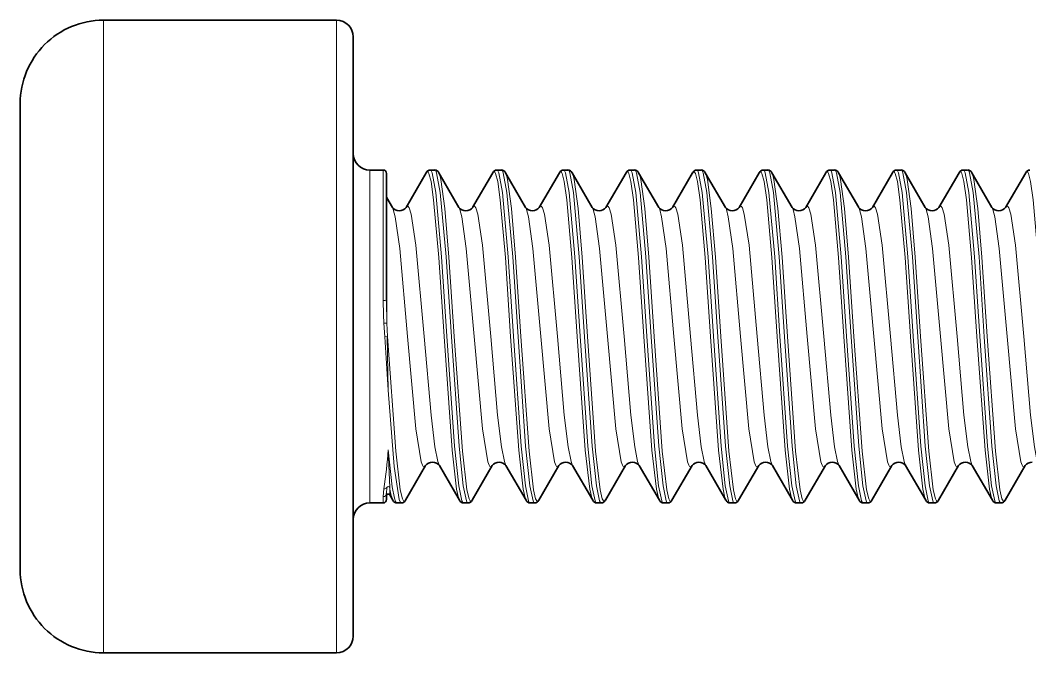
# Model space of a CAD drawing. Extents: x 386 to 1090, y 188 to 736.
# Drawn here: x 543.81 to 549.87, y 628.41 to 632.21 of the extents above; entities that cross this region are included whole.
import ezdxf

# ---------------------------------------------------------------- set-up
doc = ezdxf.new("R2010")
doc.units = 0

msp = doc.modelspace()

# ---------------------------------------------------------------- linework, layer by layer
at = {"color": 7, "lineweight": 13, "ltscale": 0.024727}
for p, q in [((544.3114, 632.2087), (544.3114, 631.2197)), ((545.7114, 632.2087), (545.7114, 631.2197))]:
    msp.add_line(p, q, dxfattribs=at)
at = {"color": 7, "lineweight": 35, "ltscale": 0.035001}
for p, q in [((545.7114, 632.2087), (544.3114, 632.2087)), ((545.7114, 628.4088), (544.3114, 628.4088))]:
    msp.add_line(p, q, dxfattribs=at)
at = {"color": 7, "lineweight": 35, "ltscale": 0.023425}
msp.add_line((545.8114, 632.1088), (545.8114, 631.1718), dxfattribs=at)
at = {"color": 7, "lineweight": 35, "ltscale": 0.018219}
msp.add_line((543.8114, 631.7087), (543.8114, 630.98), dxfattribs=at)
at = {"color": 7, "lineweight": 13, "ltscale": 0.013014}
for p, q in [((545.9114, 631.3088), (545.9114, 630.7882)), ((545.9914, 631.3088), (545.9914, 630.7882))]:
    msp.add_line(p, q, dxfattribs=at)
at = {"color": 7, "lineweight": 35, "ltscale": 0.001999}
for p, q in [((545.9914, 631.3088), (545.9114, 631.3088)), ((545.9914, 629.3088), (545.9114, 629.3088))]:
    msp.add_line(p, q, dxfattribs=at)
at = {"color": 7, "lineweight": 35, "ltscale": 0.012755}
msp.add_line((546.0114, 631.2888), (546.0114, 630.7786), dxfattribs=at)
at = {"color": 7, "lineweight": 35, "ltscale": 0.006019}
for p, q in [((546.2493, 631.2927), (546.1282, 631.0846)), ((546.725, 631.2927), (546.8461, 631.0846)), ((547.0493, 631.2927), (546.9282, 631.0846)), ((547.4493, 631.2927), (547.3282, 631.0846)), ((548.2493, 631.2927), (548.1282, 631.0846)), ((548.725, 631.2927), (548.8461, 631.0846)), ((549.0493, 631.2927), (548.9282, 631.0846)), ((549.4493, 631.2927), (549.3282, 631.0846)), ((546.4493, 629.3248), (546.3282, 629.5329)), ((547.2493, 629.3248), (547.1282, 629.5329)), ((547.725, 629.3248), (547.8461, 629.5329)), ((548.0493, 629.3248), (547.9282, 629.5329)), ((548.4493, 629.3248), (548.3282, 629.5329)), ((549.2493, 629.3248), (549.1282, 629.5329)), ((549.725, 629.3248), (549.8461, 629.5329))]:
    msp.add_line(p, q, dxfattribs=at)
at = {"color": 7, "lineweight": 35, "ltscale": 0.000669861}
for p, q in [((546.3005, 631.3088), (546.2737, 631.3088)), ((547.5005, 631.3088), (547.4738, 631.3088)), ((548.3005, 631.3088), (548.2737, 631.3088)), ((549.5005, 631.3088), (549.4738, 631.3088)), ((546.5005, 629.3088), (546.4738, 629.3088)), ((547.3005, 629.3088), (547.2737, 629.3088)), ((548.5005, 629.3088), (548.4738, 629.3088)), ((549.3005, 629.3088), (549.2737, 629.3088))]:
    msp.add_line(p, q, dxfattribs=at)
at = {"color": 7, "lineweight": 35, "ltscale": 0.006018}
for p, q in [((546.325, 631.2927), (546.446, 631.0846)), ((546.6493, 631.2927), (546.5283, 631.0846)), ((547.125, 631.2927), (547.246, 631.0846)), ((547.525, 631.2927), (547.6461, 631.0846)), ((547.8493, 631.2927), (547.7283, 631.0846)), ((547.925, 631.2927), (548.046, 631.0846)), ((548.325, 631.2927), (548.446, 631.0846)), ((548.6493, 631.2927), (548.5283, 631.0846)), ((549.125, 631.2927), (549.246, 631.0846)), ((549.525, 631.2927), (549.6461, 631.0846)), ((549.8493, 631.2927), (549.7283, 631.0846)), ((546.125, 629.3248), (546.246, 629.5329)), ((546.525, 629.3248), (546.6461, 629.5329)), ((546.8493, 629.3248), (546.7283, 629.5329)), ((546.925, 629.3248), (547.046, 629.5329)), ((547.325, 629.3248), (547.446, 629.5329)), ((547.6493, 629.3248), (547.5283, 629.5329)), ((548.125, 629.3248), (548.246, 629.5329)), ((548.525, 629.3248), (548.6461, 629.5329)), ((548.8493, 629.3248), (548.7283, 629.5329)), ((548.925, 629.3248), (549.046, 629.5329)), ((549.325, 629.3248), (549.446, 629.5329)), ((549.6493, 629.3248), (549.5283, 629.5329))]:
    msp.add_line(p, q, dxfattribs=at)
at = {"color": 7, "lineweight": 35, "ltscale": 0.000671387}
for p, q in [((546.7006, 631.3088), (546.6737, 631.3088)), ((547.1006, 631.3088), (547.0737, 631.3088)), ((547.9006, 631.3088), (547.8737, 631.3088)), ((548.7006, 631.3088), (548.6737, 631.3088)), ((549.1006, 631.3088), (549.0737, 631.3088)), ((546.1006, 629.3088), (546.0737, 629.3088)), ((546.9006, 629.3088), (546.8737, 629.3088)), ((547.7006, 629.3088), (547.6737, 629.3088)), ((548.1006, 629.3088), (548.0737, 629.3088)), ((548.9006, 629.3088), (548.8737, 629.3088)), ((549.7006, 629.3088), (549.6737, 629.3088))]:
    msp.add_line(p, q, dxfattribs=at)
at = {"color": 7, "lineweight": 13, "ltscale": 0.070273}
for p, q in [((544.3114, 631.2197), (544.3114, 628.4088)), ((545.7114, 631.2197), (545.7114, 628.4088))]:
    msp.add_line(p, q, dxfattribs=at)
at = {"color": 7, "lineweight": 35, "ltscale": 0.066574}
msp.add_line((545.8114, 631.1718), (545.8114, 628.5088), dxfattribs=at)
at = {"color": 7, "lineweight": 35, "ltscale": 0.000129547}
msp.add_line((546.0128, 631.1417), (546.0114, 631.1467), dxfattribs=at)
at = {"color": 7, "lineweight": 13, "ltscale": 0.018819}
msp.add_line((546.0128, 631.1417), (546.0128, 630.389), dxfattribs=at)
at = {"color": 7, "lineweight": 35, "ltscale": 0.001653}
msp.add_line((546.0128, 631.1417), (546.0461, 631.0846), dxfattribs=at)
at = {"color": 7, "lineweight": 35, "ltscale": 0.051781}
msp.add_line((543.8114, 630.98), (543.8114, 628.9088), dxfattribs=at)
at = {"color": 7, "lineweight": 13, "ltscale": 0.036986}
msp.add_line((545.9114, 630.7882), (545.9114, 629.3088), dxfattribs=at)
at = {"color": 7, "lineweight": 13, "ltscale": 0.00659}
msp.add_line((545.9914, 630.7882), (545.9914, 630.5246), dxfattribs=at)
at = {"color": 7, "lineweight": 13, "ltscale": 0.011983}
for p, q in [((546.3737, 630.3099), (546.3419, 630.7882)), ((546.7737, 630.3099), (546.7419, 630.7882)), ((547.1736, 630.3099), (547.1419, 630.7882)), ((547.5737, 630.3099), (547.5419, 630.7882)), ((547.9736, 630.3099), (547.9419, 630.7882)), ((548.3737, 630.3099), (548.3419, 630.7882)), ((548.7737, 630.3099), (548.7419, 630.7882)), ((549.1736, 630.3099), (549.1419, 630.7882)), ((549.5737, 630.3099), (549.5419, 630.7882))]:
    msp.add_line(p, q, dxfattribs=at)
at = {"color": 7, "lineweight": 13, "ltscale": 0.012041}
for p, q in [((546.3687, 630.7882), (546.4006, 630.3076)), ((546.7687, 630.7882), (546.8007, 630.3076)), ((547.1688, 630.7882), (547.2006, 630.3076)), ((547.5687, 630.7882), (547.6006, 630.3076)), ((547.9688, 630.7882), (548.0006, 630.3076)), ((548.3687, 630.7882), (548.4006, 630.3076)), ((548.7687, 630.7882), (548.8007, 630.3076)), ((549.1688, 630.7882), (549.2006, 630.3076)), ((549.5687, 630.7882), (549.6006, 630.3076))]:
    msp.add_line(p, q, dxfattribs=at)
at = {"color": 7, "lineweight": 13, "ltscale": 0.011916}
for p, q in [((546.386, 630.7844), (546.418, 630.3088)), ((546.786, 630.7844), (546.8179, 630.3088)), ((547.186, 630.7844), (547.218, 630.3088)), ((547.5861, 630.7844), (547.6179, 630.3088)), ((547.986, 630.7844), (548.0179, 630.3088)), ((548.386, 630.7844), (548.418, 630.3088)), ((548.786, 630.7844), (548.8179, 630.3088)), ((549.186, 630.7844), (549.218, 630.3088)), ((549.5861, 630.7844), (549.6179, 630.3088))]:
    msp.add_line(p, q, dxfattribs=at)
at = {"color": 7, "lineweight": 35, "ltscale": 0.006458}
msp.add_line((546.0114, 630.7786), (546.0114, 630.5203), dxfattribs=at)
at = {"color": 7, "lineweight": 13, "ltscale": 0.011867}
for p, q in [((546.3564, 630.3088), (546.3246, 630.7824)), ((546.7563, 630.3088), (546.7246, 630.7824)), ((547.1564, 630.3088), (547.1246, 630.7824)), ((547.5564, 630.3088), (547.5246, 630.7824)), ((547.9564, 630.3088), (547.9246, 630.7824)), ((548.3564, 630.3088), (548.3246, 630.7824)), ((548.7563, 630.3088), (548.7246, 630.7824)), ((549.1564, 630.3088), (549.1246, 630.7824)), ((549.5564, 630.3088), (549.5246, 630.7824))]:
    msp.add_line(p, q, dxfattribs=at)
at = {"color": 7, "lineweight": 13, "ltscale": 0.003282}
msp.add_line((546.0128, 630.389), (546.0114, 630.5203), dxfattribs=at)
at = {"color": 7, "lineweight": 13, "ltscale": 0.000431891}
msp.add_line((546.0128, 630.389), (545.9955, 630.3887), dxfattribs=at)
at = {"color": 7, "lineweight": 13, "ltscale": 0.00203}
msp.add_line((546.0006, 630.3076), (545.9955, 630.3887), dxfattribs=at)
at = {"color": 7, "lineweight": 13, "ltscale": 0.002009}
msp.add_line((546.0128, 630.389), (546.0179, 630.3088), dxfattribs=at)
at = {"color": 7, "lineweight": 13, "ltscale": 0.000348652}
msp.add_line((546.0145, 630.3085), (546.0006, 630.3076), dxfattribs=at)
at = {"color": 7, "lineweight": 13, "ltscale": 0.008028}
msp.add_line((546.0214, 629.9872), (546.0006, 630.3076), dxfattribs=at)
at = {"color": 7, "lineweight": 13, "ltscale": 0.008036}
msp.add_line((546.0145, 630.3085), (546.0214, 629.9872), dxfattribs=at)
at = {"color": 7, "lineweight": 13, "ltscale": 0.00565}
msp.add_line((546.0214, 629.6279), (546.0301, 629.4021), dxfattribs=at)
at = {"color": 7, "lineweight": 13, "ltscale": 0.001169}
msp.add_line((545.9914, 629.3468), (545.9955, 629.3934), dxfattribs=at)
at = {"color": 7, "lineweight": 13, "ltscale": 0.000900894}
msp.add_line((546.0114, 629.3661), (546.0128, 629.4021), dxfattribs=at)
at = {"color": 7, "lineweight": 13, "ltscale": 0.001103}
msp.add_line((546.0301, 629.4021), (546.0301, 629.358), dxfattribs=at)
at = {"color": 7, "lineweight": 13, "ltscale": 0.000950623}
msp.add_line((545.9914, 629.3468), (545.9914, 629.3088), dxfattribs=at)
at = {"color": 7, "lineweight": 35, "ltscale": 0.000933838}
msp.add_line((546.0114, 629.3661), (546.0114, 629.3287), dxfattribs=at)
at = {"color": 7, "lineweight": 35, "ltscale": 0.000957875}
msp.add_line((546.0493, 629.3248), (546.0301, 629.358), dxfattribs=at)
at = {"color": 7, "lineweight": 13}
for points in [[(546.2493, 631.2927), (546.2537, 631.2979), (546.2559, 631.2987), (546.2574, 631.2986), (546.2591, 631.2979), (546.2613, 631.2958), (546.2656, 631.2883), (546.2784, 631.2397), (546.2941, 631.1299), (546.3246, 630.7824)], [(546.2737, 631.3088), (546.275, 631.3086), (546.2775, 631.307), (546.2801, 631.3038), (546.2852, 631.2927), (546.3073, 631.1733), (546.3419, 630.7882)], [(546.3005, 631.3088), (546.3018, 631.3086), (546.3044, 631.307), (546.3069, 631.3038), (546.312, 631.2927), (546.3341, 631.1733), (546.3687, 630.7882)], [(546.325, 631.2927), (546.3292, 631.2833), (546.3375, 631.2523), (546.3614, 631.0769), (546.386, 630.7844)], [(546.6493, 631.2927), (546.6537, 631.2979), (546.6558, 631.2987), (546.6575, 631.2986), (546.6591, 631.2979), (546.6613, 631.2958), (546.6656, 631.2883), (546.6785, 631.2397), (546.6941, 631.1299), (546.7246, 630.7824)], [(546.6737, 631.3088), (546.675, 631.3086), (546.6776, 631.307), (546.6801, 631.3038), (546.6852, 631.2927), (546.7073, 631.1733), (546.7419, 630.7882)], [(546.7006, 631.3088), (546.7018, 631.3086), (546.7044, 631.307), (546.7069, 631.3038), (546.712, 631.2927), (546.7341, 631.1733), (546.7687, 630.7882)], [(546.725, 631.2927), (546.7292, 631.2833), (546.7375, 631.2523), (546.7614, 631.0769), (546.786, 630.7844)], [(547.0493, 631.2927), (547.0536, 631.2979), (547.0558, 631.2987), (547.0575, 631.2986), (547.0591, 631.2979), (547.0613, 631.2958), (547.0656, 631.2883), (547.0784, 631.2397), (547.0941, 631.1299), (547.1246, 630.7824)], [(547.0737, 631.3088), (547.075, 631.3086), (547.0776, 631.307), (547.0801, 631.3038), (547.0851, 631.2927), (547.1072, 631.1733), (547.1419, 630.7882)], [(547.1006, 631.3088), (547.1019, 631.3086), (547.1044, 631.307), (547.1069, 631.3038), (547.112, 631.2927), (547.1341, 631.1733), (547.1688, 630.7882)], [(547.125, 631.2927), (547.1292, 631.2833), (547.1375, 631.2523), (547.1614, 631.0769), (547.186, 630.7844)], [(547.4493, 631.2927), (547.4537, 631.2979), (547.4558, 631.2987), (547.4575, 631.2986), (547.4591, 631.2979), (547.4613, 631.2958), (547.4656, 631.2883), (547.4785, 631.2397), (547.4941, 631.1299), (547.5246, 630.7824)], [(547.4738, 631.3088), (547.475, 631.3086), (547.4775, 631.307), (547.4801, 631.3038), (547.4852, 631.2927), (547.5073, 631.1733), (547.5419, 630.7882)], [(547.5005, 631.3088), (547.5018, 631.3086), (547.5044, 631.307), (547.507, 631.3038), (547.512, 631.2927), (547.5341, 631.1733), (547.5687, 630.7882)], [(547.525, 631.2927), (547.5292, 631.2833), (547.5375, 631.2523), (547.5614, 631.0769), (547.5861, 630.7844)], [(547.8493, 631.2927), (547.8536, 631.2979), (547.8558, 631.2987), (547.8575, 631.2986), (547.8591, 631.2979), (547.8613, 631.2958), (547.8656, 631.2883), (547.8785, 631.2397), (547.8941, 631.1299), (547.9246, 630.7824)], [(547.8737, 631.3088), (547.875, 631.3086), (547.8776, 631.307), (547.8801, 631.3038), (547.8851, 631.2927), (547.9072, 631.1733), (547.9419, 630.7882)], [(547.9006, 631.3088), (547.9019, 631.3086), (547.9044, 631.307), (547.9069, 631.3038), (547.912, 631.2927), (547.9341, 631.1733), (547.9688, 630.7882)], [(547.925, 631.2927), (547.9292, 631.2833), (547.9375, 631.2523), (547.9614, 631.0769), (547.986, 630.7844)], [(548.2493, 631.2927), (548.2537, 631.2979), (548.2559, 631.2987), (548.2574, 631.2986), (548.2591, 631.2979), (548.2613, 631.2958), (548.2656, 631.2883), (548.2784, 631.2397), (548.2941, 631.1299), (548.3246, 630.7824)], [(548.2737, 631.3088), (548.275, 631.3086), (548.2775, 631.307), (548.2801, 631.3038), (548.2852, 631.2927), (548.3073, 631.1733), (548.3419, 630.7882)], [(548.3005, 631.3088), (548.3018, 631.3086), (548.3044, 631.307), (548.3069, 631.3038), (548.312, 631.2927), (548.3341, 631.1733), (548.3687, 630.7882)], [(548.325, 631.2927), (548.3292, 631.2833), (548.3375, 631.2523), (548.3614, 631.0769), (548.386, 630.7844)], [(548.6493, 631.2927), (548.6537, 631.2979), (548.6558, 631.2987), (548.6575, 631.2986), (548.6591, 631.2979), (548.6613, 631.2958), (548.6656, 631.2883), (548.6785, 631.2397), (548.6941, 631.1299), (548.7246, 630.7824)], [(548.6737, 631.3088), (548.675, 631.3086), (548.6776, 631.307), (548.6801, 631.3038), (548.6852, 631.2927), (548.7073, 631.1733), (548.7419, 630.7882)], [(548.7006, 631.3088), (548.7018, 631.3086), (548.7044, 631.307), (548.7069, 631.3038), (548.712, 631.2927), (548.7341, 631.1733), (548.7687, 630.7882)], [(548.725, 631.2927), (548.7292, 631.2833), (548.7375, 631.2523), (548.7614, 631.0769), (548.786, 630.7844)], [(549.0493, 631.2927), (549.0536, 631.2979), (549.0558, 631.2987), (549.0575, 631.2986), (549.0591, 631.2979), (549.0613, 631.2958), (549.0656, 631.2883), (549.0784, 631.2397), (549.0941, 631.1299), (549.1246, 630.7824)], [(549.0737, 631.3088), (549.075, 631.3086), (549.0776, 631.307), (549.0801, 631.3038), (549.0851, 631.2927), (549.1072, 631.1733), (549.1419, 630.7882)], [(549.1006, 631.3088), (549.1019, 631.3086), (549.1044, 631.307), (549.1069, 631.3038), (549.112, 631.2927), (549.1341, 631.1733), (549.1688, 630.7882)], [(549.125, 631.2927), (549.1292, 631.2833), (549.1375, 631.2523), (549.1614, 631.0769), (549.186, 630.7844)], [(549.4493, 631.2927), (549.4537, 631.2979), (549.4558, 631.2987), (549.4575, 631.2986), (549.4591, 631.2979), (549.4613, 631.2958), (549.4656, 631.2883), (549.4785, 631.2397), (549.4941, 631.1299), (549.5246, 630.7824)], [(549.4738, 631.3088), (549.475, 631.3086), (549.4775, 631.307), (549.4801, 631.3038), (549.4852, 631.2927), (549.5073, 631.1733), (549.5419, 630.7882)], [(549.5005, 631.3088), (549.5018, 631.3086), (549.5044, 631.307), (549.507, 631.3038), (549.512, 631.2927), (549.5341, 631.1733), (549.5687, 630.7882)], [(549.525, 631.2927), (549.5292, 631.2833), (549.5375, 631.2523), (549.5614, 631.0769), (549.5861, 630.7844)], [(549.8493, 631.2927), (549.8536, 631.2979), (549.8558, 631.2987), (549.8575, 631.2986), (549.8591, 631.2979), (549.8613, 631.2958), (549.8656, 631.2883), (549.8785, 631.2397), (549.8941, 631.1299), (549.9246, 630.7824)], [(546.2372, 630.3088), (546.1878, 630.8572), (546.1595, 631.0445), (546.1476, 631.0817), (546.1416, 631.0903), (546.1385, 631.092), (546.1355, 631.092), (546.1324, 631.0901), (546.1282, 631.0846)], [(546.6371, 630.3088), (546.5878, 630.8572), (546.5595, 631.0445), (546.5476, 631.0817), (546.5416, 631.0903), (546.5386, 631.092), (546.5355, 631.092), (546.5325, 631.0901), (546.5283, 631.0846)], [(547.0372, 630.3088), (546.9878, 630.8572), (546.9595, 631.0445), (546.9476, 631.0817), (546.9416, 631.0903), (546.9385, 631.092), (546.9355, 631.092), (546.9324, 631.0901), (546.9282, 631.0846)], [(547.4371, 630.3088), (547.3878, 630.8572), (547.3595, 631.0445), (547.3477, 631.0817), (547.3416, 631.0903), (547.3386, 631.092), (547.3355, 631.092), (547.3325, 631.0901), (547.3282, 631.0846)], [(547.8372, 630.3088), (547.7878, 630.8572), (547.7595, 631.0445), (547.7476, 631.0817), (547.7416, 631.0903), (547.7385, 631.092), (547.7355, 631.092), (547.7324, 631.0901), (547.7283, 631.0846)], [(548.2372, 630.3088), (548.1878, 630.8572), (548.1595, 631.0445), (548.1476, 631.0817), (548.1416, 631.0903), (548.1385, 631.092), (548.1355, 631.092), (548.1324, 631.0901), (548.1282, 631.0846)], [(548.6371, 630.3088), (548.5878, 630.8572), (548.5595, 631.0445), (548.5476, 631.0817), (548.5416, 631.0903), (548.5386, 631.092), (548.5355, 631.092), (548.5325, 631.0901), (548.5283, 631.0846)], [(549.0372, 630.3088), (548.9878, 630.8572), (548.9595, 631.0445), (548.9476, 631.0817), (548.9416, 631.0903), (548.9385, 631.092), (548.9355, 631.092), (548.9324, 631.0901), (548.9282, 631.0846)], [(549.4371, 630.3088), (549.3878, 630.8572), (549.3595, 631.0445), (549.3477, 631.0817), (549.3416, 631.0903), (549.3386, 631.092), (549.3355, 631.092), (549.3325, 631.0901), (549.3282, 631.0846)], [(549.8372, 630.3088), (549.7878, 630.8572), (549.7595, 631.0445), (549.7476, 631.0817), (549.7416, 631.0903), (549.7385, 631.092), (549.7355, 631.092), (549.7324, 631.0901), (549.7283, 631.0846)], [(546.1371, 630.3088), (546.09, 630.8375), (546.0632, 631.0278), (546.0519, 631.0715), (546.0461, 631.0846)], [(546.5372, 630.3088), (546.49, 630.8375), (546.4631, 631.0278), (546.4518, 631.0715), (546.446, 631.0846)], [(546.9371, 630.3088), (546.89, 630.8375), (546.8632, 631.0278), (546.8519, 631.0715), (546.8461, 631.0846)], [(547.3372, 630.3088), (547.29, 630.8375), (547.2632, 631.0278), (547.2518, 631.0715), (547.246, 631.0846)], [(547.7372, 630.3088), (547.69, 630.8375), (547.6631, 631.0278), (547.6519, 631.0715), (547.6461, 631.0846)], [(548.1371, 630.3088), (548.09, 630.8375), (548.0632, 631.0278), (548.0519, 631.0715), (548.046, 631.0846)], [(548.5372, 630.3088), (548.49, 630.8375), (548.4631, 631.0278), (548.4518, 631.0715), (548.446, 631.0846)], [(548.9371, 630.3088), (548.89, 630.8375), (548.8632, 631.0278), (548.8519, 631.0715), (548.8461, 631.0846)], [(549.3372, 630.3088), (549.29, 630.8375), (549.2632, 631.0278), (549.2518, 631.0715), (549.246, 631.0846)], [(549.7372, 630.3088), (549.69, 630.8375), (549.6631, 631.0278), (549.6519, 631.0715), (549.6461, 631.0846)], [(546.0179, 630.3088), (546.0669, 629.6207), (546.0939, 629.3884), (546.1066, 629.3344), (546.1131, 629.3217), (546.1163, 629.3191), (546.1196, 629.3191), (546.1228, 629.3217), (546.125, 629.3248)], [(546.246, 629.5329), (546.2421, 629.5276), (546.2401, 629.5261), (546.2371, 629.5253), (546.2351, 629.5257), (546.2311, 629.5288), (546.2272, 629.5349), (546.2194, 629.5557), (546.1873, 629.7542), (546.1371, 630.3088)], [(546.3282, 629.5329), (546.319, 629.5571), (546.3012, 629.6468), (546.2783, 629.8366), (546.2372, 630.3088)], [(546.3564, 630.3088), (546.4048, 629.6259), (546.4316, 629.3927), (546.4434, 629.3394), (546.4493, 629.3248)], [(546.3737, 630.3099), (546.4194, 629.6509), (546.4446, 629.4116), (546.4639, 629.3207), (546.4683, 629.3125), (546.4705, 629.3101), (546.4727, 629.3089), (546.4738, 629.3088)], [(546.4006, 630.3076), (546.4464, 629.65), (546.4715, 629.4113), (546.4907, 629.3207), (546.4951, 629.3125), (546.4973, 629.3101), (546.4995, 629.3089), (546.5005, 629.3088)], [(546.418, 630.3088), (546.4669, 629.6207), (546.4939, 629.3884), (546.5067, 629.3344), (546.5131, 629.3217), (546.5163, 629.3191), (546.5195, 629.3191), (546.5228, 629.3217), (546.525, 629.3248)], [(546.6461, 629.5329), (546.6421, 629.5276), (546.6401, 629.5261), (546.6371, 629.5253), (546.6351, 629.5257), (546.6311, 629.5288), (546.6272, 629.5349), (546.6193, 629.5557), (546.5872, 629.7542), (546.5372, 630.3088)], [(546.7283, 629.5329), (546.7189, 629.5571), (546.7012, 629.6468), (546.6783, 629.8366), (546.6371, 630.3088)], [(546.7563, 630.3088), (546.8048, 629.6259), (546.8316, 629.3927), (546.8433, 629.3394), (546.8493, 629.3248)], [(546.7737, 630.3099), (546.8195, 629.6509), (546.8446, 629.4116), (546.8639, 629.3207), (546.8682, 629.3125), (546.8704, 629.3101), (546.8726, 629.3089), (546.8737, 629.3088)], [(546.8007, 630.3076), (546.8464, 629.65), (546.8715, 629.4113), (546.8907, 629.3207), (546.8951, 629.3125), (546.8973, 629.3101), (546.8995, 629.3089), (546.9006, 629.3088)], [(546.8179, 630.3088), (546.8669, 629.6207), (546.8939, 629.3884), (546.9066, 629.3344), (546.9131, 629.3217), (546.9163, 629.3191), (546.9196, 629.3191), (546.9228, 629.3217), (546.925, 629.3248)], [(547.046, 629.5329), (547.0421, 629.5276), (547.0401, 629.5261), (547.0371, 629.5253), (547.0351, 629.5257), (547.0311, 629.5288), (547.0272, 629.5349), (547.0193, 629.5557), (546.9872, 629.7542), (546.9371, 630.3088)], [(547.1282, 629.5329), (547.119, 629.5571), (547.1012, 629.6468), (547.0783, 629.8366), (547.0372, 630.3088)], [(547.1564, 630.3088), (547.2048, 629.6259), (547.2316, 629.3927), (547.2433, 629.3394), (547.2493, 629.3248)], [(547.1736, 630.3099), (547.2195, 629.6509), (547.2446, 629.4116), (547.2639, 629.3207), (547.2682, 629.3125), (547.2704, 629.3101), (547.2726, 629.3089), (547.2737, 629.3088)], [(547.2006, 630.3076), (547.2463, 629.65), (547.2715, 629.4113), (547.2907, 629.3207), (547.2951, 629.3125), (547.2973, 629.3101), (547.2994, 629.3089), (547.3005, 629.3088)], [(547.218, 630.3088), (547.2668, 629.6207), (547.2939, 629.3884), (547.3066, 629.3344), (547.3131, 629.3217), (547.3163, 629.3191), (547.3196, 629.3191), (547.3228, 629.3217), (547.325, 629.3248)], [(547.446, 629.5329), (547.4421, 629.5276), (547.4401, 629.5261), (547.4371, 629.5253), (547.4351, 629.5257), (547.4312, 629.5288), (547.4272, 629.5349), (547.4193, 629.5557), (547.3872, 629.7542), (547.3372, 630.3088)], [(547.5283, 629.5329), (547.5189, 629.5571), (547.5012, 629.6468), (547.4783, 629.8366), (547.4371, 630.3088)], [(547.5564, 630.3088), (547.6049, 629.6259), (547.6316, 629.3927), (547.6434, 629.3394), (547.6493, 629.3248)], [(547.5737, 630.3099), (547.6194, 629.6509), (547.6446, 629.4116), (547.6639, 629.3207), (547.6682, 629.3125), (547.6704, 629.3101), (547.6726, 629.3089), (547.6737, 629.3088)], [(547.6006, 630.3076), (547.6464, 629.65), (547.6715, 629.4113), (547.6907, 629.3207), (547.6951, 629.3125), (547.6973, 629.3101), (547.6995, 629.3089), (547.7006, 629.3088)], [(547.6179, 630.3088), (547.6669, 629.6207), (547.6939, 629.3884), (547.7066, 629.3344), (547.7131, 629.3217), (547.7163, 629.3191), (547.7195, 629.3191), (547.7228, 629.3217), (547.725, 629.3248)], [(547.8461, 629.5329), (547.8421, 629.5276), (547.8401, 629.5261), (547.8371, 629.5253), (547.8351, 629.5257), (547.8311, 629.5288), (547.8271, 629.5349), (547.8193, 629.5557), (547.7872, 629.7542), (547.7372, 630.3088)], [(547.9282, 629.5329), (547.9189, 629.5571), (547.9012, 629.6468), (547.8784, 629.8366), (547.8372, 630.3088)], [(547.9564, 630.3088), (548.0048, 629.6259), (548.0316, 629.3927), (548.0433, 629.3394), (548.0493, 629.3248)], [(547.9736, 630.3099), (548.0195, 629.6509), (548.0446, 629.4116), (548.0638, 629.3207), (548.0682, 629.3125), (548.0704, 629.3101), (548.0726, 629.3089), (548.0737, 629.3088)], [(548.0006, 630.3076), (548.0464, 629.65), (548.0715, 629.4113), (548.0907, 629.3207), (548.0951, 629.3125), (548.0973, 629.3101), (548.0995, 629.3089), (548.1006, 629.3088)], [(548.0179, 630.3088), (548.0669, 629.6207), (548.0939, 629.3884), (548.1066, 629.3344), (548.1131, 629.3217), (548.1163, 629.3191), (548.1196, 629.3191), (548.1228, 629.3217), (548.125, 629.3248)], [(548.246, 629.5329), (548.2421, 629.5276), (548.2401, 629.5261), (548.2371, 629.5253), (548.2351, 629.5257), (548.2311, 629.5288), (548.2272, 629.5349), (548.2194, 629.5557), (548.1873, 629.7542), (548.1371, 630.3088)], [(548.3282, 629.5329), (548.319, 629.5571), (548.3012, 629.6468), (548.2783, 629.8366), (548.2372, 630.3088)], [(548.3564, 630.3088), (548.4048, 629.6259), (548.4316, 629.3927), (548.4434, 629.3394), (548.4493, 629.3248)], [(548.3737, 630.3099), (548.4194, 629.6509), (548.4446, 629.4116), (548.4639, 629.3207), (548.4683, 629.3125), (548.4705, 629.3101), (548.4727, 629.3089), (548.4738, 629.3088)], [(548.4006, 630.3076), (548.4464, 629.65), (548.4715, 629.4113), (548.4907, 629.3207), (548.4951, 629.3125), (548.4973, 629.3101), (548.4995, 629.3089), (548.5005, 629.3088)], [(548.418, 630.3088), (548.4669, 629.6207), (548.4939, 629.3884), (548.5067, 629.3344), (548.5131, 629.3217), (548.5163, 629.3191), (548.5195, 629.3191), (548.5228, 629.3217), (548.525, 629.3248)], [(548.6461, 629.5329), (548.6421, 629.5276), (548.6401, 629.5261), (548.6371, 629.5253), (548.6351, 629.5257), (548.6311, 629.5288), (548.6272, 629.5349), (548.6193, 629.5557), (548.5872, 629.7542), (548.5372, 630.3088)], [(548.7283, 629.5329), (548.7189, 629.5571), (548.7012, 629.6468), (548.6783, 629.8366), (548.6371, 630.3088)], [(548.7563, 630.3088), (548.8048, 629.6259), (548.8316, 629.3927), (548.8433, 629.3394), (548.8493, 629.3248)], [(548.7737, 630.3099), (548.8195, 629.6509), (548.8446, 629.4116), (548.8639, 629.3207), (548.8682, 629.3125), (548.8704, 629.3101), (548.8726, 629.3089), (548.8737, 629.3088)], [(548.8007, 630.3076), (548.8464, 629.65), (548.8715, 629.4113), (548.8907, 629.3207), (548.8951, 629.3125), (548.8973, 629.3101), (548.8995, 629.3089), (548.9006, 629.3088)], [(548.8179, 630.3088), (548.8669, 629.6207), (548.8939, 629.3884), (548.9066, 629.3344), (548.9131, 629.3217), (548.9163, 629.3191), (548.9196, 629.3191), (548.9228, 629.3217), (548.925, 629.3248)], [(549.046, 629.5329), (549.0421, 629.5276), (549.0401, 629.5261), (549.0371, 629.5253), (549.0351, 629.5257), (549.0311, 629.5288), (549.0272, 629.5349), (549.0193, 629.5557), (548.9872, 629.7542), (548.9371, 630.3088)], [(549.1282, 629.5329), (549.119, 629.5571), (549.1012, 629.6468), (549.0783, 629.8366), (549.0372, 630.3088)], [(549.1564, 630.3088), (549.2048, 629.6259), (549.2316, 629.3927), (549.2433, 629.3394), (549.2493, 629.3248)], [(549.1736, 630.3099), (549.2195, 629.6509), (549.2446, 629.4116), (549.2639, 629.3207), (549.2682, 629.3125), (549.2704, 629.3101), (549.2726, 629.3089), (549.2737, 629.3088)], [(549.2006, 630.3076), (549.2463, 629.65), (549.2715, 629.4113), (549.2907, 629.3207), (549.2951, 629.3125), (549.2973, 629.3101), (549.2994, 629.3089), (549.3005, 629.3088)], [(549.218, 630.3088), (549.2668, 629.6207), (549.2939, 629.3884), (549.3066, 629.3344), (549.3131, 629.3217), (549.3163, 629.3191), (549.3196, 629.3191), (549.3228, 629.3217), (549.325, 629.3248)], [(549.446, 629.5329), (549.4421, 629.5276), (549.4401, 629.5261), (549.4371, 629.5253), (549.4351, 629.5257), (549.4312, 629.5288), (549.4272, 629.5349), (549.4193, 629.5557), (549.3872, 629.7542), (549.3372, 630.3088)], [(549.5283, 629.5329), (549.5189, 629.5571), (549.5012, 629.6468), (549.4783, 629.8366), (549.4371, 630.3088)], [(549.5564, 630.3088), (549.6049, 629.6259), (549.6316, 629.3927), (549.6434, 629.3394), (549.6493, 629.3248)], [(549.5737, 630.3099), (549.6194, 629.6509), (549.6446, 629.4116), (549.6639, 629.3207), (549.6682, 629.3125), (549.6704, 629.3101), (549.6726, 629.3089), (549.6737, 629.3088)], [(549.6006, 630.3076), (549.6464, 629.65), (549.6715, 629.4113), (549.6907, 629.3207), (549.6951, 629.3125), (549.6973, 629.3101), (549.6995, 629.3089), (549.7006, 629.3088)], [(549.6179, 630.3088), (549.6669, 629.6207), (549.6939, 629.3884), (549.7066, 629.3344), (549.7131, 629.3217), (549.7163, 629.3191), (549.7195, 629.3191), (549.7228, 629.3217), (549.725, 629.3248)], [(549.8461, 629.5329), (549.8421, 629.5276), (549.8401, 629.5261), (549.8371, 629.5253), (549.8351, 629.5257), (549.8311, 629.5288), (549.8271, 629.5349), (549.8193, 629.5557), (549.7872, 629.7542), (549.7372, 630.3088)], [(549.9282, 629.5329), (549.9189, 629.5571), (549.9012, 629.6468), (549.8784, 629.8366), (549.8372, 630.3088)], [(546.0214, 629.9872), (546.0577, 629.5271), (546.0876, 629.3292), (546.0928, 629.3162), (546.0963, 629.311), (546.098, 629.3096), (546.1006, 629.3088)], [(546.0214, 629.6279), (546.0455, 629.4051), (546.0583, 629.3378), (546.0652, 629.3178), (546.0686, 629.312), (546.072, 629.3091), (546.0737, 629.3088)]]:
    msp.add_lwpolyline(points, dxfattribs=at)
at = {"color": 7, "lineweight": 35}
for centre, radius, start, end in [((544.3114, 631.7087), 0.5, 90, 180.00001), ((545.7114, 632.1087), 0.1, 0.03362, 89.96638), ((545.9115, 631.4088), 0.1, 180.03363, 269.96638), ((545.9914, 631.2888), 0.02, 0.03364, 89.96637), ((546.2753, 631.2803), 0.0286, 93.07015, 154.43392), ((546.2991, 631.2803), 0.0286, 25.52554, 86.97299), ((546.6753, 631.2803), 0.0286, 93.07015, 154.43392), ((546.6991, 631.2803), 0.0286, 25.52554, 86.97299), ((547.0753, 631.2803), 0.0286, 93.07015, 154.43392), ((547.0991, 631.2803), 0.0286, 25.52554, 86.97299), ((547.4753, 631.2803), 0.0286, 93.07015, 154.43392), ((547.4991, 631.2803), 0.0286, 25.52554, 86.97299), ((547.8752, 631.2803), 0.0286, 93.07015, 154.43392), ((547.899, 631.2803), 0.0286, 25.52554, 86.97299), ((548.2753, 631.2803), 0.0286, 93.07015, 154.43392), ((548.2991, 631.2803), 0.0286, 25.52554, 86.97299), ((548.6753, 631.2803), 0.0286, 93.07015, 154.43392), ((548.6991, 631.2803), 0.0286, 25.52554, 86.97299), ((549.0753, 631.2803), 0.0286, 93.07015, 154.43392), ((549.0991, 631.2803), 0.0286, 25.52554, 86.97299), ((549.4753, 631.2803), 0.0286, 93.07015, 154.43392), ((549.4991, 631.2803), 0.0286, 25.52554, 86.97299), ((549.8752, 631.2803), 0.0286, 93.07015, 154.43392), ((546.0862, 631.1124), 0.0489, 214.67581, 271.09921), ((546.0881, 631.1124), 0.0489, 268.85638, 325.34077), ((546.4862, 631.1124), 0.0489, 214.65923, 271.14361), ((546.4882, 631.1124), 0.0489, 268.85641, 325.34078), ((546.8862, 631.1124), 0.0489, 214.65923, 271.1436), ((546.8881, 631.1124), 0.0489, 268.85641, 325.34078), ((547.2862, 631.1124), 0.0489, 214.65923, 271.1436), ((547.2881, 631.1124), 0.0489, 268.8564, 325.34077), ((547.6862, 631.1124), 0.0489, 214.65923, 271.1436), ((547.6881, 631.1124), 0.0489, 268.85639, 325.34077), ((548.0862, 631.1124), 0.0489, 214.65923, 271.1436), ((548.0881, 631.1124), 0.0489, 268.8564, 325.34077), ((548.4862, 631.1124), 0.0489, 214.65923, 271.14361), ((548.4882, 631.1124), 0.0489, 268.85641, 325.34078), ((548.8862, 631.1124), 0.0489, 214.65923, 271.1436), ((548.8881, 631.1124), 0.0489, 268.8564, 325.34077), ((549.2862, 631.1124), 0.0489, 214.65923, 271.14361), ((549.2881, 631.1124), 0.0489, 268.85641, 325.34077), ((549.6862, 631.1124), 0.0489, 214.65923, 271.14361), ((549.6881, 631.1124), 0.0489, 268.85641, 325.34078), ((546.2862, 629.5052), 0.0489, 88.85641, 145.34077), ((546.2881, 629.5052), 0.0489, 34.65923, 91.14362), ((546.6862, 629.5052), 0.0489, 88.85641, 145.34077), ((546.6881, 629.5052), 0.0489, 34.65923, 91.14362), ((547.0862, 629.5052), 0.0489, 88.85639, 145.34077), ((547.0881, 629.5052), 0.0489, 34.65922, 91.14359), ((547.4862, 629.5052), 0.0489, 88.85638, 145.34077), ((547.4882, 629.5052), 0.0489, 34.65922, 91.14359), ((547.8862, 629.5052), 0.0489, 88.85638, 145.34077), ((547.8881, 629.5052), 0.0489, 34.65922, 91.14359), ((548.2862, 629.5052), 0.0489, 88.8564, 145.34077), ((548.2881, 629.5052), 0.0489, 34.65923, 91.1436), ((548.6862, 629.5052), 0.0489, 88.8564, 145.34077), ((548.6881, 629.5052), 0.0489, 34.65922, 91.1436), ((549.0862, 629.5052), 0.0489, 88.8564, 145.34077), ((549.0881, 629.5052), 0.0489, 34.65922, 91.1436), ((549.4862, 629.5052), 0.0489, 88.8564, 145.34077), ((549.4882, 629.5052), 0.0489, 34.65922, 91.1436), ((549.8862, 629.5052), 0.0489, 88.8564, 145.34077), ((545.9914, 629.3288), 0.02, 270.03362, 359.96638), ((546.0214, 629.353), 0.01, 30.16384, 180.00001), ((545.9115, 629.2087), 0.1, 90.03362, 179.96637), ((546.0752, 629.3372), 0.0286, 205.54552, 267.06645), ((546.0991, 629.3373), 0.0286, 273.02685, 334.47448), ((546.4753, 629.3373), 0.0286, 205.56608, 266.92985), ((546.4991, 629.3373), 0.0286, 273.02701, 334.47446), ((546.8752, 629.3373), 0.0286, 205.56608, 266.92985), ((546.899, 629.3373), 0.0286, 273.02701, 334.47446), ((547.2753, 629.3373), 0.0286, 205.56608, 266.92985), ((547.2991, 629.3373), 0.0286, 273.02701, 334.47446), ((547.6753, 629.3373), 0.0286, 205.56608, 266.92985), ((547.6991, 629.3373), 0.0286, 273.02701, 334.47446), ((548.0753, 629.3373), 0.0286, 205.56608, 266.92985), ((548.0991, 629.3373), 0.0286, 273.02701, 334.47446), ((548.4753, 629.3373), 0.0286, 205.56608, 266.92985), ((548.4991, 629.3373), 0.0286, 273.02701, 334.47446), ((548.8752, 629.3373), 0.0286, 205.56608, 266.92985), ((548.899, 629.3373), 0.0286, 273.02701, 334.47446), ((549.2753, 629.3373), 0.0286, 205.56608, 266.92985), ((549.2991, 629.3373), 0.0286, 273.02701, 334.47446), ((549.6753, 629.3373), 0.0286, 205.56608, 266.92985), ((549.6991, 629.3373), 0.0286, 273.02701, 334.47446), ((544.3114, 628.9088), 0.5, 179.99999, 270), ((545.7114, 628.5088), 0.1, 270.03362, 359.96638)]:
    msp.add_arc(centre, radius, start, end, dxfattribs=at)
at = {"color": 7, "lineweight": 13}
for centre, radius, start, end in [((548.1721, 630.5212), 2.1806, 179.91069, 183.48376), ((545.9969, 630.4948), 0.0298, 60.3985, 100.45835), ((542.3163, 629.9128), 3.7158, 351.96321, 355.60213), ((545.9965, 629.4131), 0.0198, 267.22323, 325.89016), ((546.0214, 629.3989), 0.00926, 20.43101, 159.528), ((546.0214, 629.3966), 0.0103, 32.52122, 147.47877), ((546.3199, 629.4308), 0.291, 185.66374, 201.38309)]:
    msp.add_arc(centre, radius, start, end, dxfattribs=at)
msp.add_ellipse((545.9914, 629.3661), major_axis=(-0.02, 0), ratio=0.961933, start_param=1.570796, end_param=3.141593, dxfattribs=at)

doc.saveas('drawing.dxf')
